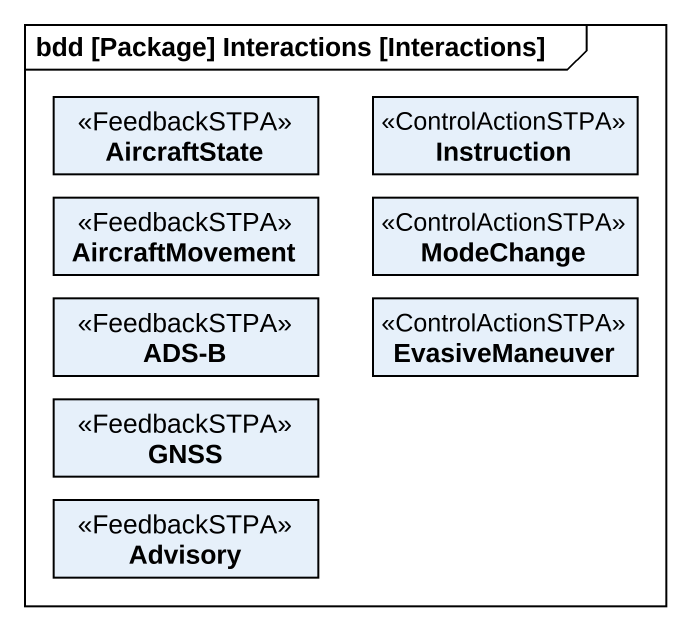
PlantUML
@startuml
mainframe bdd [Package] Interactions [Interactions]
hide circle
hide empty members
class AircraftState <<FeedbackSTPA>>
class Instruction <<ControlActionSTPA>>
class AircraftMovement <<FeedbackSTPA>>
class ModeChange <<ControlActionSTPA>>
class "ADS-B" as ADS_B <<FeedbackSTPA>>
class EvasiveManeuver <<ControlActionSTPA>>
class GNSS <<FeedbackSTPA>>
class Advisory <<FeedbackSTPA>>
@enduml
